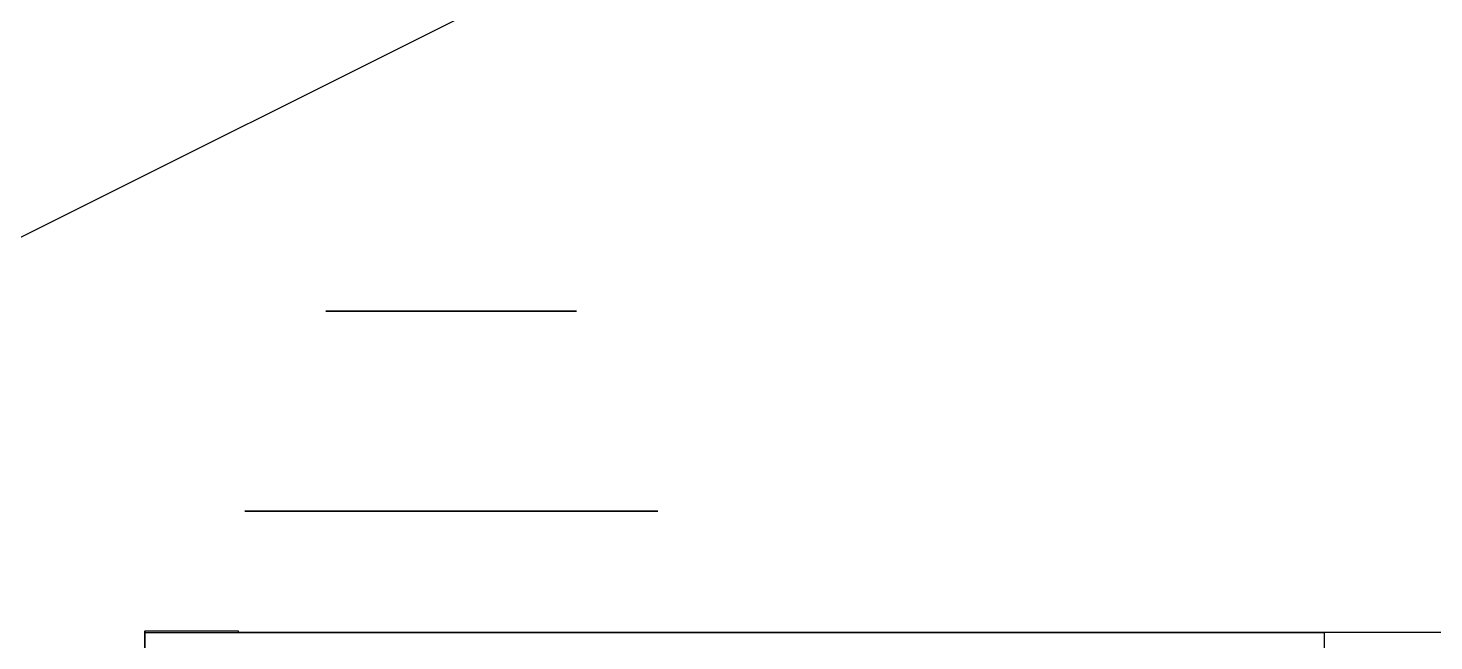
# Model space of a CAD drawing. Extents: x -54 to 215, y -235 to 116.
# Drawn here: x 79.55 to 100.65, y 27.71 to 36.9 of the extents above; entities that cross this region are included whole.
import ezdxf

# ---------------------------------------------------------------- set-up
doc = ezdxf.new("R2010")
doc.units = 0
doc.layers.get('0').update_dxf_attribs({"linetype": 'CONTINUOUS'})
for name, color, linetype in [('A', 7, 'CONTINUOUS'), ('TEXT', 7, 'CONTINUOUS'), ('V', 7, 'CONTINUOUS')]:
    doc.layers.add(name, color=color, linetype=linetype)

# ---------------------------------------------------------------- blocks, each defined once
blk = doc.blocks.new('M-1-01')
at = {"color": 0}
for p, q in [((-80.633, 13.86, 11.5), (-80.633, -27.14, 11.5)), ((-80.633, 13.86), (-80.633, -173.64)), ((-80.633, 13.86, 11.5), (-62.933, 13.86, 11.5)), ((-62.933, 13.86, 11.5), (-62.933, 10.56, 11.5))]:
    blk.add_line(p, q, dxfattribs=at)
at = {"color": 0, "extrusion": (1, 0, -1.60787e-16)}
for p in [(-80.633, 12.86, -8.8), (-80.633, -98.64, 1)]:
    blk.add_line(p, (-80.633, 13.86, 1.5), dxfattribs=at)
at = {"color": 0, "invisible_edges": 15}
for points in [[(-80.633, -27.14, 11.5), (-80.633, 13.86, 11.5), (-80.633, 13.86), (-80.633, -27.14)], [(-80.633, 13.86), (-79.233, 13.86), (-79.233, 13.86, 10.1), (-80.633, 13.86, 10.1)], [(-80.633, -12.64, 1.5), (-80.633, -12.64, -16.5), (-80.633, 12.86, -8.8), (-80.633, 13.86, 1.5)], [(-62.933, 13.86, 11.9), (-62.933, 10.56, 11.9), (-61.633, 8.731, 11.9), (-61.633, 13.86, 11.9)]]:
    blk.add_3dface(points, dxfattribs=at)
at = {"layer": 'A', "color": 0}
for p, q in [((-80.633, 13.86), (-80.633, 13.86, 11.5)), ((-79.233, 13.86, 10.1), (17.967, 13.86, 10.1)), ((-79.233, 13.86), (-79.233, 13.86, 10.1)), ((1.867, 13.86, 11.9), (-62.933, 13.86, 11.9))]:
    blk.add_line(p, q, dxfattribs=at)
at = {"layer": 'A', "color": 0, "extrusion": (0, -1, -1.83664e-16)}
blk.add_line((-80.633, 13.86), (-79.233, 13.86), dxfattribs=at)
at = {"layer": 'A', "color": 0, "invisible_edges": 15}
for points in [[(19.367, 13.86, 10.1), (19.367, 13.86, 11.5), (-80.633, 13.86, 11.5), (-80.633, 13.86, 10.1)], [(-80.633, 13.86, 11.5), (-62.933, 13.86, 11.5), (-62.933, 10.56, 11.5), (-80.633, 10.56, 11.5)], [(1.867, 13.86, 11.5), (1.867, 13.86, 11.9), (-62.933, 13.86, 11.9), (-62.933, 13.86, 11.5)], [(-61.633, 13.86, 11.9), (-61.633, -12.14, 11.9), (1.867, -12.14, 11.9), (1.867, 13.86, 11.9)]]:
    blk.add_3dface(points, dxfattribs=at)
blk = doc.blocks.new('M-1-05')
at = {"layer": 'V', "color": 0, "extrusion": (0, -1, -1.83664e-16)}
for p, q in [((-77.031, 217.5, 11.87), (-77.031, 217.5, 13.23)), ((-75.15, 217.5, 10.55), (-77.031, 217.5, 11.87)), ((-75.15, 217.5, 10.55), (-73.269, 217.5, 11.87)), ((-73.269, 217.5, 11.87), (-73.269, 217.5, 13.23))]:
    blk.add_line(p, q, dxfattribs=at)
blk.add_circle((-75.15, 12.55, -217.5), 3.1, dxfattribs=at)
blk.add_arc((-75.15, 12.55, -217.5), 2, 19.872, 160.128, dxfattribs=at)
at = {"layer": 'V', "color": 0}
mesh = blk.add_polymesh((2, 13), dxfattribs=at)
for k, corner in enumerate([(-77.031, 220.5), (-76.854, 220.5), (-76.607, 220.5), (-76.299, 220.5), (-75.944, 220.5), (-75.555, 220.5), (-75.15, 220.5), (-74.745, 220.5), (-74.356, 220.5), (-74.001, 220.5), (-73.693, 220.5), (-73.446, 220.5), (-73.269, 220.5), (-77.031, 220.5), (-76.717, 220.5), (-76.404, 220.5), (-76.09, 220.5), (-75.777, 220.5), (-75.463, 220.5), (-75.15, 220.5), (-74.837, 220.5), (-74.523, 220.5), (-74.21, 220.5), (-73.896, 220.5), (-73.583, 220.5), (-73.269, 220.5)]):
    mesh.set_mesh_vertex(divmod(k, 13), corner)

msp = doc.modelspace()

# ---------------------------------------------------------------- linework, layer by layer
at = {"layer": 'TEXT', "color": 0, "extrusion": (0.445435, -0.890871, 0.089087)}
msp.add_line((-46.415, -29.162, -59.55), (215.476, 101.783, -59.55), dxfattribs=at)

# ---------------------------------------------------------------- block references
at = {"color": 0}
msp.add_blockref('M-1-05', (161.055, -187.846), dxfattribs=at)
at = {"color": 0, "extrusion": (3.86209e-19, -0.002094, 0.999998)}
msp.add_blockref('M-1-01', (161.938, 14.009, 5.327), dxfattribs=at)

doc.saveas('drawing.dxf')
